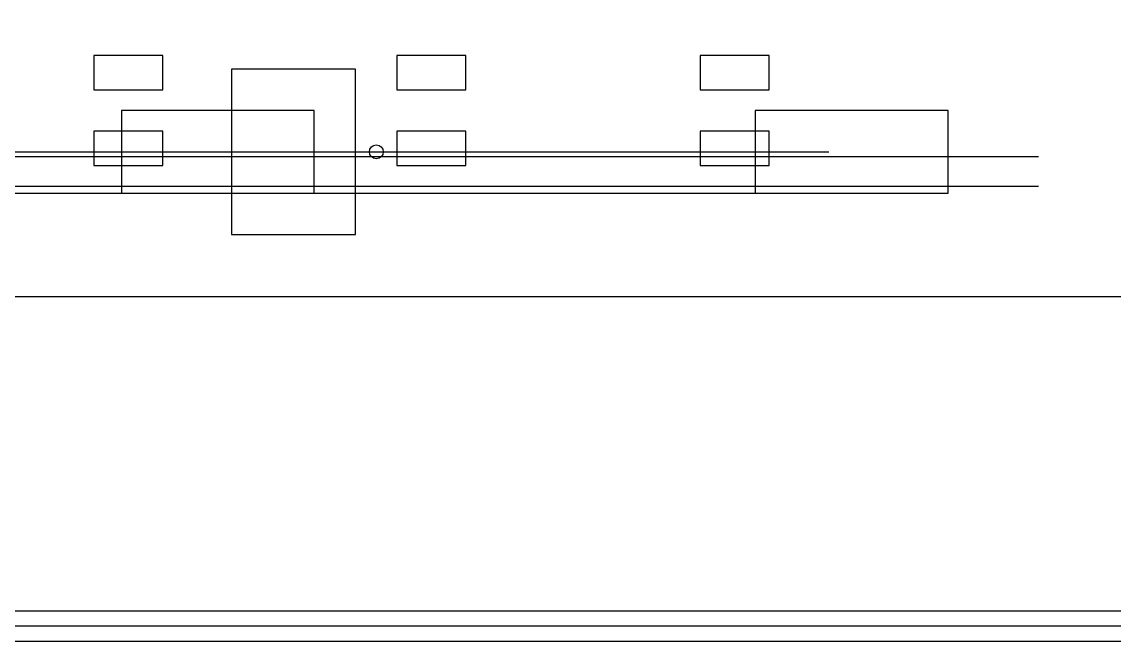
# Model space of a CAD drawing. Header units: metres. Extents: x -1640 to 1560, y -268 to 2338.
# Drawn here: x 228.8 to 308, y 1256 to 1300.9 of the extents above; entities that cross this region are included whole.
import ezdxf

# ---------------------------------------------------------------- set-up
doc = ezdxf.new("R2010")
doc.units = ezdxf.units.M
for name, color, linetype in [('1F_CDS', 5, 'Continuous'), ('1F_EHS_EXTINGUISHER_HYDRANT_CABINET_CONCEPT', 1, 'Continuous'), ('1F_SUPPORT', 4, 'Continuous'), ('2F_EHS_EXTINGUISHER_HYDRANT_CABINET_CONCEPT', 1, 'Continuous'), ('2F_SUPPORT', 4, 'Continuous'), ('3F_EHS_EXTINGUISHER_HYDRANT_CABINET_CONCEPT', 1, 'Continuous'), ('3F_SUPPORT', 4, 'Continuous'), ('4F_MAU', 2, 'Continuous'), ('4F_SUPPORT', 4, 'Continuous'), ('5F_CDS', 5, 'Continuous'), ('5F_EHS_EXTINGUISHER_HYDRANT_CABINET_CONCEPT', 1, 'Continuous'), ('5F_SUPPORT', 4, 'Continuous'), ('6F_EHS_EXTINGUISHER_HYDRANT_CABINET_CONCEPT', 1, 'Continuous'), ('6F_SUPPORT', 4, 'Continuous'), ('7F_EHS_EXTINGUISHER_HYDRANT_CABINET_CONCEPT', 1, 'Continuous'), ('7F_SUPPORT', 4, 'Continuous'), ('8F_MAU', 2, 'Continuous'), ('8F_SUPPORT', 4, 'Continuous'), ('OUTLINE', 7, 'Continuous'), ('UTIL_CHEM_CONCEPT', 6, 'Continuous'), ('UTIL_EXH.ACID_CONCEPT', 4, 'Continuous'), ('UTIL_EXH.ALK_CONCEPT', 5, 'Continuous'), ('UTIL_HR_CONCEPT', 5, 'Continuous'), ('UTIL_WW.AA_CONCEPT', 3, 'Continuous'), ('UTIL_WW.F_CONCEPT', 2, 'Continuous'), ('UTIL_WW.ORG_CONCEPT', 4, 'Continuous')]:
    doc.layers.add(name, color=color, linetype=linetype)

msp = doc.modelspace()

# ---------------------------------------------------------------- linework, layer by layer
at = {"layer": '1F_CDS'}
for points in [[(234, 1296), (239, 1296), (239, 1298.5), (234, 1298.5)], [(256, 1296), (261, 1296), (261, 1298.5), (256, 1298.5)], [(278, 1296), (283, 1296), (283, 1298.5), (278, 1298.5)], [(234, 1290.5), (239, 1290.5), (239, 1293), (234, 1293)], [(256, 1290.5), (261, 1290.5), (261, 1293), (256, 1293)], [(278, 1290.5), (283, 1290.5), (283, 1293), (278, 1293)]]:
    msp.add_lwpolyline(points, close=True, dxfattribs=at)
at = {"layer": '1F_EHS_EXTINGUISHER_HYDRANT_CABINET_CONCEPT'}
msp.add_circle((254.5, 1291.5), 0.5, dxfattribs=at)
at = {"layer": '1F_SUPPORT'}
msp.add_lwpolyline([(244, 1285.5), (253, 1285.5), (253, 1297.5), (244, 1297.5)], close=True, dxfattribs=at)
at = {"layer": '2F_EHS_EXTINGUISHER_HYDRANT_CABINET_CONCEPT'}
msp.add_circle((254.5, 1291.5), 0.5, dxfattribs=at)
at = {"layer": '2F_SUPPORT'}
msp.add_lwpolyline([(244, 1285.5), (253, 1285.5), (253, 1297.5), (244, 1297.5)], close=True, dxfattribs=at)
at = {"layer": '3F_EHS_EXTINGUISHER_HYDRANT_CABINET_CONCEPT'}
msp.add_circle((254.5, 1291.5), 0.5, dxfattribs=at)
at = {"layer": '3F_SUPPORT'}
msp.add_lwpolyline([(244, 1285.5), (253, 1285.5), (253, 1297.5), (244, 1297.5)], close=True, dxfattribs=at)
at = {"layer": '4F_MAU'}
for points in [[(236, 1288.5), (250, 1288.5), (250, 1294.5), (236, 1294.5)], [(282, 1288.5), (296, 1288.5), (296, 1294.5), (282, 1294.5)]]:
    msp.add_lwpolyline(points, close=True, dxfattribs=at)
at = {"layer": '4F_SUPPORT'}
msp.add_lwpolyline([(244, 1285.5), (253, 1285.5), (253, 1297.5), (244, 1297.5)], close=True, dxfattribs=at)
at = {"layer": '5F_CDS'}
for points in [[(234, 1296), (239, 1296), (239, 1298.5), (234, 1298.5)], [(256, 1296), (261, 1296), (261, 1298.5), (256, 1298.5)], [(278, 1296), (283, 1296), (283, 1298.5), (278, 1298.5)], [(234, 1290.5), (239, 1290.5), (239, 1293), (234, 1293)], [(256, 1290.5), (261, 1290.5), (261, 1293), (256, 1293)], [(278, 1290.5), (283, 1290.5), (283, 1293), (278, 1293)]]:
    msp.add_lwpolyline(points, close=True, dxfattribs=at)
at = {"layer": '5F_EHS_EXTINGUISHER_HYDRANT_CABINET_CONCEPT'}
msp.add_circle((254.5, 1291.5), 0.5, dxfattribs=at)
at = {"layer": '5F_SUPPORT'}
msp.add_lwpolyline([(244, 1285.5), (253, 1285.5), (253, 1297.5), (244, 1297.5)], close=True, dxfattribs=at)
at = {"layer": '6F_EHS_EXTINGUISHER_HYDRANT_CABINET_CONCEPT'}
msp.add_circle((254.5, 1291.5), 0.5, dxfattribs=at)
at = {"layer": '6F_SUPPORT'}
msp.add_lwpolyline([(244, 1285.5), (253, 1285.5), (253, 1297.5), (244, 1297.5)], close=True, dxfattribs=at)
at = {"layer": '7F_EHS_EXTINGUISHER_HYDRANT_CABINET_CONCEPT'}
msp.add_circle((254.5, 1291.5), 0.5, dxfattribs=at)
at = {"layer": '7F_SUPPORT'}
msp.add_lwpolyline([(244, 1285.5), (253, 1285.5), (253, 1297.5), (244, 1297.5)], close=True, dxfattribs=at)
at = {"layer": '8F_MAU'}
for points in [[(236, 1288.5), (250, 1288.5), (250, 1294.5), (236, 1294.5)], [(282, 1288.5), (296, 1288.5), (296, 1294.5), (282, 1294.5)]]:
    msp.add_lwpolyline(points, close=True, dxfattribs=at)
at = {"layer": '8F_SUPPORT'}
msp.add_lwpolyline([(244, 1285.5), (253, 1285.5), (253, 1297.5), (244, 1297.5)], close=True, dxfattribs=at)
at = {"layer": 'OUTLINE'}
msp.add_lwpolyline([(-306, 1281), (345, 1281), (345, 1489), (-306, 1489)], close=True, dxfattribs=at)
at = {"layer": 'UTIL_CHEM_CONCEPT'}
msp.add_line((-272.3, 1288.5), (293.3, 1288.5), dxfattribs=at)
msp.add_line((-272.3, 1288.5), (293.3, 1288.5), dxfattribs=at)
at = {"layer": 'UTIL_EXH.ACID_CONCEPT'}
msp.add_line((-266.55, 1289), (302.55, 1289), dxfattribs=at)
at = {"layer": 'UTIL_EXH.ALK_CONCEPT'}
msp.add_line((-266.55, 1291.16), (302.55, 1291.16), dxfattribs=at)
at = {"layer": 'UTIL_HR_CONCEPT'}
msp.add_line((13.15, 1291.5), (287.35, 1291.5), dxfattribs=at)
msp.add_line((13.15, 1291.5), (287.35, 1291.5), dxfattribs=at)
at = {"layer": 'UTIL_WW.AA_CONCEPT'}
msp.add_line((13.3, 1257.1), (479.4, 1257.1), dxfattribs=at)
at = {"layer": 'UTIL_WW.F_CONCEPT'}
msp.add_line((12.2, 1256), (478.3, 1256), dxfattribs=at)
at = {"layer": 'UTIL_WW.ORG_CONCEPT'}
msp.add_line((14.4, 1258.2), (480.5, 1258.2), dxfattribs=at)

doc.saveas('drawing.dxf')
